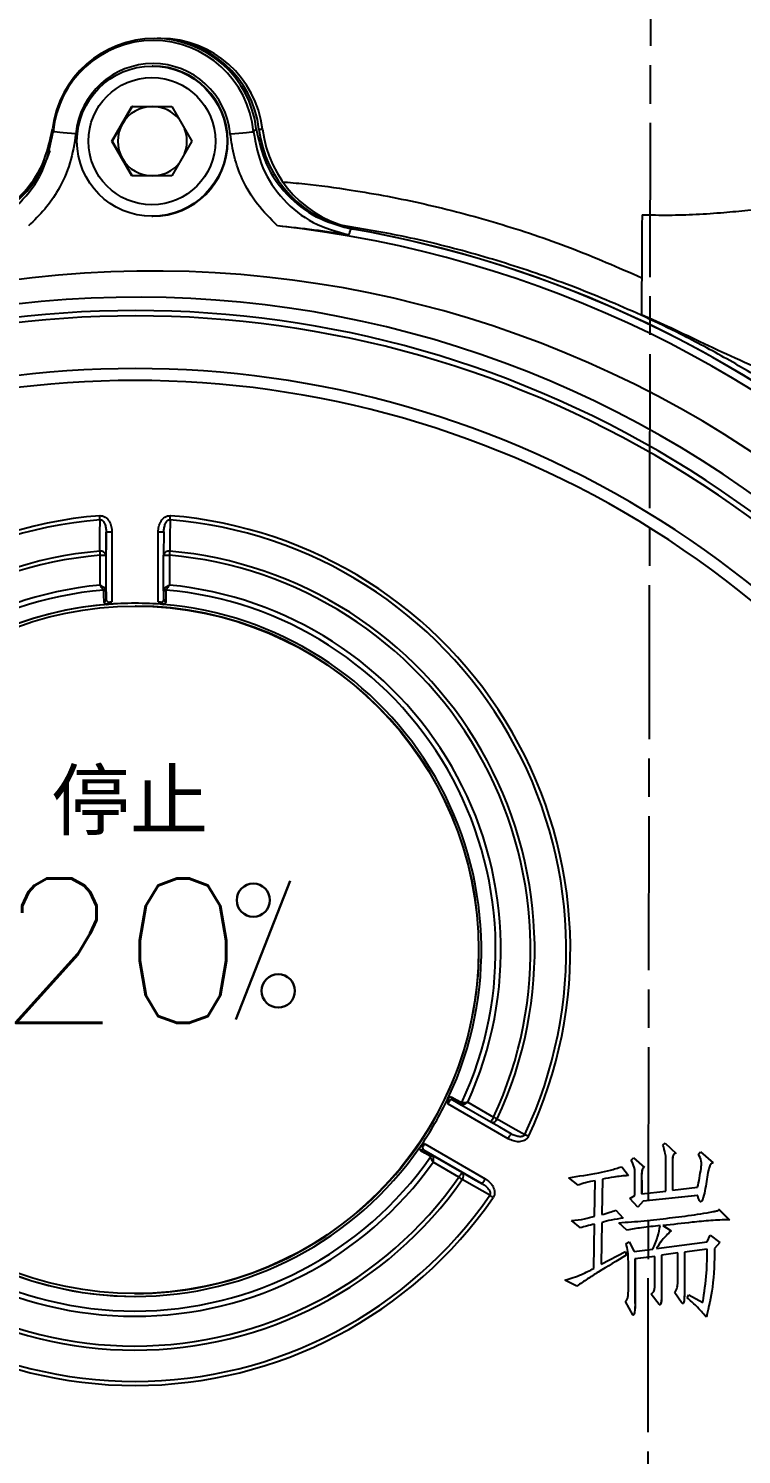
# Model space of a CAD drawing. Header units: millimetres. Extents: x 2448 to 4397, y 790 to 2168.
# Drawn here: x 2984.2 to 3039.8, y 1939.5 to 2050.6 of the extents above; entities that cross this region are included whole.
import ezdxf

# ---------------------------------------------------------------- set-up
doc = ezdxf.new("R2010")
doc.units = ezdxf.units.MM
doc.linetypes.add('AM_ISO08W050', pattern=[18, 12, -1.5, 3, -1.5])
for name, color, linetype, lineweight in [('AM_7', 4, 'AM_ISO08W050', 25), ('DIM', 4, 'Continuous', 13), ('标注', 3, 'Continuous', 13)]:
    doc.layers.add(name, color=color, linetype=linetype, lineweight=lineweight)
doc.styles.add('01', font='txt.shx')

msp = doc.modelspace()

# ---------------------------------------------------------------- linework, layer by layer
at = {"color": 7, "linetype": 'Continuous', "lineweight": 25}
for p, q in [((2994.51, 2049.857), (2994.233, 2049.858)), ((2993.902, 2047.707), (2993.839, 2047.707)), ((2990.703, 2041.857), (2992.262, 2044.557)), ((2991.518, 2043.207), (2992.298, 2044.557)), ((2992.262, 2044.557), (2995.38, 2044.557)), ((2992.298, 2044.557), (2992.262, 2044.557)), ((2992.298, 2044.557), (2993.857, 2044.557)), ((2993.857, 2044.557), (2995.38, 2044.557)), ((2995.38, 2044.557), (2996.938, 2041.857)), ((2990.739, 2041.857), (2991.518, 2043.207)), ((2992.262, 2039.157), (2990.703, 2041.857)), ((2990.739, 2041.857), (2990.703, 2041.857)), ((2991.518, 2040.507), (2990.739, 2041.857)), ((2996.938, 2041.857), (2995.38, 2039.157)), ((3002.165, 2042.804), (3002.442, 2042.804)), ((3002.442, 2042.804), (3002.383, 2042.824)), ((2992.298, 2039.157), (2991.518, 2040.507)), ((2995.38, 2039.157), (2992.262, 2039.157)), ((2993.82, 2036.007), (2993.883, 2036.007)), ((3009.81, 2035.008), (3009.533, 2035.009)), ((2990.253, 2006.159), (2990.253, 2011.411)), ((2990.707, 2011.411), (2990.707, 2005.979)), ((2994.307, 2005.979), (2994.307, 2011.411)), ((2994.753, 2011.424), (2994.735, 2009.609)), ((2989.78, 2007.277), (2989.78, 2009.604)), ((2990.235, 2009.604), (2990.235, 2007.002)), ((2994.735, 2007.002), (2994.735, 2009.604)), ((2995.18, 2009.604), (2995.18, 2007.277)), ((2994.736, 2007.004), (2994.738, 2006.972)), ((2992.586, 2005.634), (2992.55, 2005.634)), ((2994.755, 2006.13), (2994.75, 2006.125)), ((3021.596, 1964.142), (3016.893, 1966.858)), ((3017.239, 1967.171), (3017.245, 1967.174)), ((3017.957, 1966.753), (3017.983, 1966.736)), ((3020.235, 1965.435), (3017.981, 1966.736)), ((3018.44, 1966.988), (3020.455, 1965.825)), ((3019.567, 1960.635), (3015.02, 1963.26)), ((3015.093, 1963.74), (3019.797, 1961.024)), ((3033.662, 1963.635), (3033.834, 1963.807)), ((3033.834, 1963.807), (3034.696, 1963.003)), ((3033.834, 1963.807), (3033.839, 1963.807)), ((3033.839, 1963.807), (3034.7, 1963.003)), ((3034.696, 1963.003), (3034.7, 1963.003)), ((3036.419, 1962.945), (3036.591, 1963.118)), ((3036.591, 1963.118), (3037.568, 1962.256)), ((3015.731, 1962.839), (3017.985, 1961.538)), ((3017.755, 1961.148), (3015.74, 1962.312)), ((3030.445, 1961.969), (3030.962, 1961.28)), ((3030.445, 1961.969), (3030.45, 1961.969)), ((3030.45, 1961.969), (3030.967, 1961.28)), ((3031.192, 1962.486), (3031.364, 1962.658)), ((3031.364, 1962.658), (3032.226, 1961.911)), ((3031.364, 1962.658), (3031.369, 1962.658)), ((3031.369, 1962.658), (3032.23, 1961.911)), ((3032.226, 1961.911), (3032.23, 1961.911)), ((3033.892, 1960.073), (3033.892, 1962.141)), ((3034.408, 1962.084), (3034.408, 1960.131)), ((3034.408, 1962.084), (3034.413, 1962.084)), ((3034.413, 1962.084), (3034.413, 1960.131)), ((3027.056, 1960.533), (3026.309, 1961.107)), ((3028.32, 1958.12), (3028.377, 1960.877)), ((3028.952, 1960.992), (3028.894, 1958.235)), ((3028.956, 1960.992), (3028.899, 1958.235)), ((3028.952, 1960.992), (3028.956, 1960.992)), ((3030.962, 1961.28), (3030.967, 1961.28)), ((3031.479, 1959.729), (3031.479, 1961.165)), ((3031.996, 1960.877), (3031.996, 1959.843)), ((3031.996, 1960.877), (3032, 1960.877)), ((3032, 1960.877), (3032, 1959.844)), ((3027.056, 1960.533), (3027.061, 1960.533)), ((3031.077, 1959.499), (3031.479, 1959.729)), ((3031.996, 1959.843), (3033.892, 1960.073)), ((3036.361, 1959.729), (3032.111, 1959.269)), ((3036.366, 1959.729), (3032.115, 1959.269)), ((3034.408, 1960.131), (3036.361, 1960.36)), ((3029.986, 1958.58), (3030.56, 1957.948)), ((3029.986, 1958.58), (3029.99, 1958.58)), ((3029.99, 1958.58), (3030.564, 1957.948)), ((3031.709, 1958.81), (3031.077, 1959.499)), ((3032.111, 1959.269), (3031.709, 1958.81)), ((3031.709, 1958.81), (3031.713, 1958.81)), ((3032.115, 1959.269), (3031.713, 1958.81)), ((3032.111, 1959.269), (3032.115, 1959.269)), ((3036.599, 1959.239), (3036.604, 1959.239)), ((3038.027, 1958.637), (3038.831, 1957.833)), ((3038.027, 1958.637), (3038.032, 1958.637)), ((3038.032, 1958.637), (3038.836, 1957.833)), ((3027.229, 1957.201), (3026.539, 1957.776)), ((3028.262, 1954.042), (3028.32, 1957.488)), ((3028.894, 1957.603), (3028.837, 1954.386)), ((3028.899, 1957.603), (3028.841, 1954.389)), ((3028.894, 1957.603), (3028.899, 1957.603)), ((3030.847, 1957.029), (3030.215, 1957.603)), ((3030.56, 1957.948), (3030.564, 1957.948)), ((3033.662, 1957.373), (3034.294, 1956.971)), ((3033.662, 1957.373), (3033.666, 1957.373)), ((3033.666, 1957.373), (3034.298, 1956.971)), ((3038.831, 1957.833), (3038.836, 1957.833)), ((3027.229, 1957.201), (3027.233, 1957.201)), ((3030.847, 1957.029), (3030.852, 1957.029)), ((3034.294, 1956.971), (3034.298, 1956.971)), ((3037.108, 1956.11), (3037.338, 1956.627)), ((3037.338, 1956.627), (3038.085, 1956.052)), ((3028.837, 1954.386), (3030.732, 1955.363)), ((3030.732, 1955.363), (3030.79, 1955.076)), ((3030.732, 1955.363), (3030.737, 1955.363)), ((3030.79, 1955.995), (3031.02, 1956.11)), ((3031.02, 1956.11), (3031.422, 1955.363)), ((3031.02, 1956.11), (3031.024, 1956.11)), ((3031.024, 1956.11), (3031.426, 1955.363)), ((3031.422, 1955.363), (3032.858, 1955.535)), ((3033.145, 1955.593), (3037.108, 1956.11)), ((3034.811, 1955.248), (3033.547, 1955.076)), ((3034.811, 1955.247), (3033.551, 1955.076)), ((3034.811, 1952.95), (3034.811, 1955.248)), ((3037.108, 1955.535), (3035.328, 1955.306)), ((3035.328, 1955.306), (3035.328, 1952.031)), ((3035.328, 1955.306), (3035.332, 1955.306)), ((3037.113, 1955.535), (3035.332, 1955.306)), ((3035.332, 1955.306), (3035.332, 1952.031)), ((3038.085, 1956.052), (3037.683, 1955.593)), ((3030.79, 1955.076), (3030.794, 1955.076)), ((3030.962, 1952.261), (3030.962, 1954.559)), ((3033.03, 1954.961), (3031.479, 1954.789)), ((3031.479, 1954.789), (3031.479, 1951.399)), ((3031.479, 1954.789), (3031.484, 1954.789)), ((3033.03, 1954.96), (3031.484, 1954.789)), ((3031.484, 1954.789), (3031.484, 1951.399)), ((3033.03, 1953.008), (3033.03, 1954.961)), ((3033.547, 1955.076), (3033.547, 1952.031)), ((3033.547, 1955.076), (3033.551, 1955.076)), ((3033.551, 1955.076), (3033.551, 1952.031)), ((3026.941, 1952.663), (3026.022, 1953.123)), ((2992.465, 1952.084), (2992.5, 1952.084)), ((3026.941, 1952.663), (3026.946, 1952.663)), ((3033.375, 1951.227), (3032.743, 1952.031)), ((3033.547, 1952.031), (3033.551, 1952.031)), ((3035.098, 1951.399), (3034.581, 1952.146)), ((3035.328, 1952.031), (3035.332, 1952.031)), ((3035.557, 1951.744), (3035.672, 1951.974)), ((3035.672, 1951.974), (3036.763, 1951.399)), ((3035.672, 1951.974), (3035.677, 1951.974)), ((3035.677, 1951.974), (3036.768, 1951.399)), ((3031.307, 1950.423), (3030.732, 1951.457)), ((3031.479, 1951.399), (3031.484, 1951.399)), ((3033.411, 1951.214), (3033.417, 1951.214)), ((3035.198, 1951.31), (3035.203, 1951.31)), ((3031.341, 1950.412), (3031.347, 1950.412)), ((3037.051, 1950.251), (3037.055, 1950.251))]:
    msp.add_line(p, q, dxfattribs=at)
at = {"color": 7, "linetype": 'Continuous', "lineweight": 25, "flags": 128}
for points in [[(2987.894, 2042.426), (2987.549, 2042.458), (2987.217, 2042.49), (2986.911, 2042.519), (2986.643, 2042.545), (2986.423, 2042.566), (2986.259, 2042.581), (2986.156, 2042.591), (2986.12, 2042.595)], [(2999.928, 2042.426), (3000.274, 2042.458), (3000.608, 2042.49), (3000.917, 2042.519), (3001.189, 2042.545), (3001.415, 2042.566), (3001.585, 2042.581), (3001.694, 2042.591), (3001.737, 2042.595)], [(3032.031, 2036.125), (3032.023, 2035.288), (3032.016, 2034.393), (3032.01, 2033.448), (3032.004, 2032.465), (3032, 2031.453), (3031.996, 2030.424), (3031.994, 2029.388), (3031.993, 2028.356)], [(2989.754, 2009.921), (2989.769, 2011.291), (2989.78, 2012.366)], [(2995.232, 2012.366), (2995.219, 2010.997), (2995.209, 2009.921)], [(2990.253, 2011.411), (2990.243, 2010.399), (2990.235, 2009.604)], [(2990.707, 2011.411), (2990.619, 2011.411), (2990.535, 2011.411), (2990.457, 2011.411), (2990.388, 2011.411), (2990.331, 2011.411), (2990.289, 2011.411), (2990.262, 2011.411), (2990.253, 2011.411)], [(2994.753, 2011.411), (2994.745, 2011.411), (2994.72, 2011.411), (2994.679, 2011.411), (2994.624, 2011.411), (2994.556, 2011.411), (2994.479, 2011.411), (2994.395, 2011.411), (2994.307, 2011.411)], [(2989.78, 2009.604), (2989.868, 2009.604), (2989.953, 2009.604), (2990.031, 2009.604), (2990.1, 2009.604), (2990.157, 2009.604), (2990.199, 2009.604), (2990.225, 2009.604), (2990.235, 2009.604)], [(2994.735, 2009.604), (2994.742, 2009.604), (2994.767, 2009.604), (2994.808, 2009.604), (2994.863, 2009.604), (2994.931, 2009.604), (2995.008, 2009.604), (2995.093, 2009.604), (2995.18, 2009.604)], [(2990.087, 2005.997), (2990.076, 2006.469), (2990.068, 2006.84)], [(2990.235, 2007.002), (2990.245, 2006.53), (2990.253, 2006.159)], [(2994.753, 2006.159), (2994.743, 2006.631), (2994.735, 2007.002)], [(2994.9, 2006.84), (2994.91, 2006.368), (2994.917, 2005.997)], [(3017.211, 1967.382), (3017.609, 1967.146), (3017.923, 1966.961)], [(3017.981, 1966.736), (3017.583, 1966.972), (3017.269, 1967.157)], [(3021.817, 1964.532), (3020.931, 1965.037), (3020.235, 1965.435)], [(3020.745, 1965.69), (3021.944, 1965.004), (3022.886, 1964.466)], [(3015.507, 1962.776), (3015.108, 1963.013), (3014.795, 1963.198)], [(3015.02, 1963.26), (3015.418, 1963.024), (3015.731, 1962.839)], [(3017.985, 1961.538), (3018.871, 1961.032), (3019.567, 1960.635)], [(3020.16, 1959.745), (3018.96, 1960.428), (3018.017, 1960.966)]]:
    msp.add_lwpolyline(points, dxfattribs=at)
at = {"color": 7, "linetype": 'Continuous', "lineweight": 25}
for centre, radius in [((2993.83, 2041.857), 5.85), ((2993.821, 2041.857), 4.95), ((2992.506, 1978.859), 26.775)]:
    msp.add_circle(centre, radius, dxfattribs=at)
for centre, radius, start, end in [((2994.018, 2041.857), 8.001, 6.9144, 173.08562), ((2993.929, 2041.857), 7.843, 5.40028, 174.59974), ((2994.22, 2041.857), 8.001, 6.80291, 89.90788), ((2994.498, 2041.856), 8.001, 6.80291, 89.90788), ((2993.911, 2041.857), 6.044, 5.40013, 174.59988), ((2993.892, 2041.857), 5.85, 269.91095, 89.90683), ((2993.857, 2041.857), 2.7, 90.00054, 150.00192), ((2993.857, 2041.857), 2.7, 38.6819, 89.99958), ((2993.857, 2041.857), 2.7, 150.00138, 209.99862), ((2993.856, 2041.857), 2.7, 338.69267, 21.31532), ((3011.102, 2043.871), 9, 186.80338, 259.96074), ((3011.379, 2043.87), 9, 186.80338, 259.96074), ((2977.348, 2043.943), 9, 279.79389, 341.79081), ((2993.857, 2041.857), 2.7, 209.99808, 269.99947), ((2993.857, 2041.857), 2.7, 270.00031, 321.31024), ((2993.909, 1947.359), 88.439, 6.30217, 83.69501), ((2994.018, 1947.363), 89.001, 49.09654, 80.0848), ((2994.016, 1947.359), 89.012, 9.79137, 79.96082), ((2993.911, 1947.36), 84.364, 293.02811, 288.34387), ((2992.753, 1947.361), 82.329, 297.52493, 286.50961), ((2992.559, 1947.361), 81.303, 353.64683, 186.35318), ((2992.55, 1947.362), 80.884, 353.64681, 186.3532), ((2992.511, 1947.361), 76.784, 353.328, 186.67202), ((2992.507, 1947.361), 75.854, 353.328, 186.67202), ((2992.509, 1978.859), 33.936, 94.65301, 205.34943), ((2992.507, 1978.859), 33.618, 94.6531, 205.34935), ((2955.854, 2009.906), 34.015, 4.1475, 4.6833), ((2961.293, 2015.427), 34.076, 354.84693, 355.38214), ((2992.504, 1978.859), 33.618, 334.65045, 85.3471), ((2992.506, 1978.859), 33.936, 334.65055, 85.347), ((2992.483, 1978.859), 31.182, 95.02094, 204.9815), ((2992.482, 1978.859), 30.864, 95.02103, 204.98142), ((2989.83, 2009.513), 0.415, 12.71055, 100.51621), ((3023.679, 2012.601), 34.031, 184.51577, 185.05131), ((2995.133, 2009.522), 0.406, 79.11226, 168.35959), ((3029.148, 2006.641), 34.097, 174.4792, 175.01409), ((2992.479, 1978.859), 30.864, 335.01857, 84.97898), ((2992.48, 1978.859), 31.182, 335.01867, 84.97888), ((2992.482, 1978.859), 28.546, 95.42972, 204.57273), ((2992.484, 1978.859), 28.138, 94.97932, 205.02313), ((2989.988, 2007.09), 0.206, 285.22183, 349.75803), ((2990.064, 2007.011), 0.172, 271.53313, 357.01054), ((2994.904, 2007.009), 0.17, 182.38247, 268.55209), ((2994.977, 2007.089), 0.205, 189.96519, 255.05495), ((2992.482, 1978.859), 28.138, 334.97686, 85.02069), ((2992.479, 1978.859), 28.546, 335.42726, 84.57029), ((2992.508, 1978.859), 27, 94.73156, 205.27089), ((2992.535, 1978.859), 27, 90.00224, 269.90665), ((2990.082, 2006.168), 0.171, 271.66036, 357.01787), ((2992.507, 1978.862), 26.997, 85.27054, 94.72947), ((2992.542, 1978.86), 26.774, 359.9984, 89.90766), ((2992.506, 1978.859), 27, 334.7291, 85.26845), ((2994.922, 2006.167), 0.17, 182.37472, 268.4239), ((2992.542, 1978.858), 26.774, 269.91033, 0.00139), ((2992.505, 1978.859), 27, 325.27211, 334.73034), ((3017.361, 1967.301), 0.17, 151.71336, 237.58317), ((3018.073, 1966.88), 0.17, 151.58505, 237.57583), ((3018.176, 1966.904), 0.205, 164.90321, 230.0722), ((3031.508, 1959.313), 12.828, 149.49708, 151.49722), ((3020.359, 1965.824), 0.408, 252.2435, 340.92493), ((3054.911, 2039.731), 81.544, 245.00435, 245.22876), ((3010.544, 1970.653), 12.828, 329.49708, 331.49722), ((2988.721, 1891.653), 80.429, 64.63612, 64.86363), ((2992.507, 1978.857), 26.998, 214.72711, 325.2729), ((3014.941, 1963.108), 0.171, 62.71589, 148.24854), ((2992.48, 1978.857), 28.544, 215.42535, 324.57466), ((2992.483, 1978.857), 28.136, 214.97494, 325.02507), ((3015.653, 1962.687), 0.171, 62.72302, 148.37638), ((3015.683, 1962.584), 0.205, 70.06286, 134.96131), ((2992.482, 1978.857), 31.179, 215.01663, 324.98338), ((2992.48, 1978.857), 30.861, 215.01665, 324.98336), ((3029.333, 1954.593), 13.305, 148.53637, 150.48401), ((3052.133, 2010.175), 59.879, 234.96175, 235.26723), ((3017.704, 1961.235), 0.413, 319.26681, 47.21958), ((3008.219, 1967.579), 13.305, 328.53637, 330.48401), ((2992.507, 1978.856), 33.934, 214.64857, 325.35145), ((2992.506, 1978.857), 33.616, 214.64859, 325.35142), ((2986.042, 1909.856), 60.439, 55.32996, 55.63262)]:
    msp.add_arc(centre, radius, start, end, dxfattribs=at)
for points, knots in [([(2978.694, 2035.034), (2979.623, 2035.287), (2981.478, 2035.793), (2983.768, 2037.609), (2985.462, 2039.994), (2985.871, 2041.877), (2986.076, 2042.82)], [0, 0, 0, 0, 0.2500466, 0.4994486, 0.7493959, 1, 1, 1, 1]), ([(2978.711, 2034.569), (2979.658, 2034.83), (2981.553, 2035.351), (2983.877, 2037.231), (2985.566, 2039.698), (2985.936, 2041.629), (2986.12, 2042.595)], [0, 0, 0, 0, 0.24969289, 0.49994, 0.7499529, 1, 1, 1, 1]), ([(2987.894, 2042.426), (2987.774, 2041.661), (2987.533, 2040.136), (2986.631, 2038.169), (2985.52, 2036.521), (2984.642, 2035.683), (2984.201, 2035.263)], [0, 0, 0, 0, 0.2806316, 0.559596, 0.7791291, 1, 1, 1, 1]), ([(2986.076, 2042.82), (2986.084, 2042.778), (2986.098, 2042.702), (2986.113, 2042.628), (2986.12, 2042.595)], [0, 0, 0, 0, 0.56, 1, 1, 1, 1]), ([(3003.621, 2035.263), (3003.068, 2035.805), (3001.965, 2036.885), (3000.886, 2038.761), (3000.188, 2040.622), (3000.015, 2041.823), (2999.928, 2042.426)], [0, 0, 0, 0, 0.2806173, 0.559574, 0.7791194, 1, 1, 1, 1]), ([(3001.737, 2042.595), (3001.779, 2042.637), (3001.855, 2042.711), (3001.929, 2042.787), (3001.961, 2042.82)], [0, 0, 0, 0, 0.56, 1, 1, 1, 1]), ([(3001.737, 2042.595), (3001.922, 2041.629), (3002.291, 2039.698), (3003.979, 2037.231), (3006.303, 2035.351), (3008.198, 2034.83), (3009.145, 2034.569)], [0, 0, 0, 0, 0.2500471, 0.50006, 0.7503071, 1, 1, 1, 1]), ([(3001.961, 2042.82), (3002.165, 2041.879), (3002.572, 2039.999), (3004.263, 2037.616), (3006.553, 2035.797), (3008.412, 2035.289), (3009.343, 2035.034)], [0, 0, 0, 0, 0.2500652, 0.4994456, 0.7493864, 1, 1, 1, 1]), ([(3003.95, 2038.691), (3004.541, 2038.642), (3006.308, 2038.497), (3010.005, 2037.987), (3015.032, 2037.045), (3020.769, 2035.531), (3026.471, 2033.632), (3030.168, 2032.022), (3032.02, 2031.216)], [0, 0, 0, 0, 0.0657032, 0.1964248, 0.3986109, 0.5992351, 0.7993462, 1, 1, 1, 1]), ([(3032.031, 2036.125), (3032.723, 2036.112), (3034.126, 2036.086), (3036.257, 2036.153), (3038.317, 2036.286), (3040.36, 2036.488), (3042.441, 2036.742), (3044.678, 2037.06), (3047.202, 2037.456), (3049.702, 2037.862), (3052.25, 2038.266), (3054.525, 2038.595), (3057.104, 2038.922), (3059.75, 2039.146), (3061.896, 2039.276), (3062.976, 2039.216), (3063.18, 2039.205)], [0, 0, 0, 0, 0.0638315, 0.1292994, 0.1964949, 0.2545097, 0.3194483, 0.3913377, 0.4654759, 0.5595999, 0.6315423, 0.7127105, 0.7823938, 0.8866865, 0.9785226, 1, 1, 1, 1]), ([(3009.145, 2034.569), (3008.267, 2034.693), (3006.518, 2034.938), (3004.584, 2035.155), (3003.621, 2035.263)], [0, 0, 0, 0, 0.5024427, 1, 1, 1, 1]), ([(3061.618, 2006.378), (3060.819, 2007.255), (3059.253, 2008.975), (3056.808, 2011.406), (3054.366, 2013.668), (3051.932, 2015.762), (3049.138, 2018), (3045.948, 2020.342), (3042.329, 2022.736), (3038.697, 2024.897), (3034.473, 2027.151), (3029.623, 2029.395), (3024.14, 2031.503), (3018.699, 2033.193), (3013.474, 2034.487), (3010.126, 2035.048), (3008.535, 2035.315)], [0, 0, 0, 0, 0.0594736, 0.1166448, 0.1715352, 0.224169, 0.2745739, 0.346546, 0.4161808, 0.4835996, 0.548936, 0.644489, 0.7375495, 0.8287049, 0.91858, 1, 1, 1, 1]), ([(3008.99, 2035.157), (3009.226, 2035.115), (3009.728, 2035.028), (3009.781, 2035.015), (3009.81, 2035.008)], [0, 0, 0, 0, 0.4683173, 1, 1, 1, 1]), ([(3009.343, 2035.034), (3009.307, 2034.947), (3009.242, 2034.792), (3009.175, 2034.637), (3009.145, 2034.569)], [0, 0, 0, 0, 0.56, 1, 1, 1, 1]), ([(3031.993, 2028.356), (3032.768, 2028.007), (3034.406, 2027.271), (3036.951, 2026.063), (3039.7, 2024.769), (3042.355, 2023.617), (3044.895, 2022.692), (3046.53, 2022.343), (3047.358, 2022.165)], [0, 0, 0, 0, 0.1499789, 0.3168141, 0.5005412, 0.6961262, 0.8460515, 1, 1, 1, 1]), ([(2989.756, 2012.684), (2989.83, 2012.682), (2989.979, 2012.679), (2990.251, 2012.548), (2990.504, 2012.267), (2990.676, 2011.853), (2990.697, 2011.558), (2990.707, 2011.411)], [0, 0, 0, 0, 0.1253862, 0.2510607, 0.5003133, 0.7501156, 1, 1, 1, 1]), ([(2989.78, 2012.366), (2989.799, 2012.367), (2989.837, 2012.369), (2989.913, 2012.346), (2990, 2012.282), (2990.081, 2012.174), (2990.171, 2011.994), (2990.239, 2011.736), (2990.248, 2011.521), (2990.253, 2011.411)], [0, 0, 0, 0, 0.0469095, 0.0936327, 0.1947106, 0.3110168, 0.4391204, 0.7135016, 1, 1, 1, 1]), ([(2994.307, 2011.411), (2994.317, 2011.558), (2994.338, 2011.853), (2994.511, 2012.268), (2994.763, 2012.548), (2995.035, 2012.679), (2995.184, 2012.682), (2995.259, 2012.684)], [0, 0, 0, 0, 0.2502314, 0.5000296, 0.7491734, 0.874662, 1, 1, 1, 1]), ([(2994.782, 2011.744), (2994.805, 2011.846), (2994.838, 2011.996), (2994.929, 2012.174), (2995.012, 2012.283), (2995.098, 2012.346), (2995.175, 2012.369), (2995.213, 2012.367), (2995.232, 2012.366)], [0, 0, 0, 0, 0.3805855, 0.5613889, 0.725491, 0.8680609, 0.9339231, 1, 1, 1, 1]), ([(2994.753, 2011.411), (2994.752, 2011.522), (2994.751, 2011.635), (2994.782, 2011.743), (2994.782, 2011.744)], [0, 0, 0, 0, 0.9834187, 1, 1, 1, 1]), ([(2989.78, 2007.277), (2989.829, 2007.251), (2989.911, 2007.206), (2990.027, 2007.142), (2990.124, 2007.09), (2990.17, 2007.065), (2990.191, 2007.053)], [0, 0, 0, 0, 0.2946467, 0.5012456, 0.7664226, 1, 1, 1, 1]), ([(2990.042, 2006.891), (2990.028, 2006.911), (2989.999, 2006.953), (2989.938, 2007.044), (2989.863, 2007.153), (2989.811, 2007.231), (2989.78, 2007.277)], [0, 0, 0, 0, 0.2332838, 0.4987609, 0.703468, 1, 1, 1, 1]), ([(2990.068, 2006.84), (2990.067, 2006.85), (2990.064, 2006.868), (2990.049, 2006.884), (2990.042, 2006.891)], [0, 0, 0, 0, 0.5593038, 1, 1, 1, 1]), ([(2990.191, 2007.053), (2990.202, 2007.046), (2990.228, 2007.03), (2990.232, 2007.012), (2990.235, 2007.002)], [0, 0, 0, 0, 0.4553313, 1, 1, 1, 1]), ([(2994.735, 2007.002), (2994.736, 2007.012), (2994.74, 2007.03), (2994.764, 2007.046), (2994.775, 2007.053)], [0, 0, 0, 0, 0.5446687, 1, 1, 1, 1]), ([(2994.775, 2007.053), (2994.796, 2007.065), (2994.839, 2007.09), (2994.935, 2007.142), (2995.05, 2007.206), (2995.132, 2007.251), (2995.18, 2007.277)], [0, 0, 0, 0, 0.2335598, 0.4987543, 0.7053199, 1, 1, 1, 1]), ([(2994.924, 2006.891), (2994.916, 2006.882), (2994.902, 2006.866), (2994.901, 2006.848), (2994.9, 2006.84)], [0, 0, 0, 0, 0.55918828, 1, 1, 1, 1]), ([(2995.18, 2007.277), (2995.149, 2007.231), (2995.098, 2007.153), (2995.024, 2007.044), (2994.964, 2006.953), (2994.937, 2006.911), (2994.924, 2006.891)], [0, 0, 0, 0, 0.2964987, 0.501239, 0.7666988, 1, 1, 1, 1]), ([(2990.343, 2005.782), (2990.305, 2005.794), (2990.228, 2005.819), (2990.149, 2005.871), (2990.097, 2005.931), (2990.09, 2005.975), (2990.087, 2005.997)], [0, 0, 0, 0, 0.2466328, 0.5004014, 0.7469414, 1, 1, 1, 1]), ([(2990.253, 2006.159), (2990.261, 2006.119), (2990.274, 2006.056), (2990.346, 2005.988), (2990.398, 2005.962), (2990.423, 2005.95)], [0, 0, 0, 0, 0.4990701, 0.7628027, 1, 1, 1, 1]), ([(2990.281, 2005.767), (2990.318, 2005.773), (2990.397, 2005.787), (2990.543, 2005.859), (2990.642, 2005.932), (2990.707, 2005.979)], [0, 0, 0, 0, 0.2307502, 0.499775, 1, 1, 1, 1]), ([(2990.281, 2005.767), (2990.294, 2005.768), (2990.312, 2005.77), (2990.333, 2005.777), (2990.34, 2005.78), (2990.343, 2005.782)], [0, 0, 0, 0, 0.5590981, 0.7786873, 1, 1, 1, 1]), ([(2990.423, 2005.95), (2990.423, 2005.944), (2990.421, 2005.928), (2990.415, 2005.893), (2990.4, 2005.849), (2990.374, 2005.807), (2990.354, 2005.79), (2990.343, 2005.782)], [0, 0, 0, 0, 0.079312, 0.2297463, 0.5053173, 0.7488094, 1, 1, 1, 1]), ([(2994.307, 2005.979), (2994.34, 2005.956), (2994.404, 2005.908), (2994.508, 2005.841), (2994.617, 2005.787), (2994.697, 2005.773), (2994.733, 2005.767)], [0, 0, 0, 0, 0.2502989, 0.5003561, 0.7702956, 1, 1, 1, 1]), ([(2994.589, 2005.95), (2994.613, 2005.962), (2994.665, 2005.988), (2994.735, 2006.056), (2994.746, 2006.119), (2994.753, 2006.159)], [0, 0, 0, 0, 0.2371779, 0.5009298, 1, 1, 1, 1]), ([(2994.589, 2005.95), (2994.592, 2005.93), (2994.596, 2005.894), (2994.614, 2005.846), (2994.639, 2005.807), (2994.66, 2005.79), (2994.671, 2005.782)], [0, 0, 0, 0, 0.2846567, 0.5003173, 0.7484157, 1, 1, 1, 1]), ([(2994.917, 2005.997), (2994.915, 2005.975), (2994.91, 2005.931), (2994.86, 2005.871), (2994.784, 2005.819), (2994.708, 2005.794), (2994.671, 2005.782)], [0, 0, 0, 0, 0.2530046, 0.4995959, 0.7533172, 1, 1, 1, 1]), ([(2994.671, 2005.782), (2994.674, 2005.78), (2994.681, 2005.776), (2994.702, 2005.77), (2994.72, 2005.768), (2994.733, 2005.767)], [0, 0, 0, 0, 0.2172611, 0.4477367, 1, 1, 1, 1]), ([(3016.922, 1967.333), (3016.909, 1967.298), (3016.881, 1967.222), (3016.871, 1967.06), (3016.884, 1966.937), (3016.893, 1966.858)], [0, 0, 0, 0, 0.2307502, 0.499775, 1, 1, 1, 1]), ([(3016.904, 1967.271), (3016.933, 1967.298), (3016.992, 1967.352), (3017.075, 1967.393), (3017.151, 1967.407), (3017.19, 1967.39), (3017.211, 1967.382)], [0, 0, 0, 0, 0.2466328, 0.5004014, 0.7469414, 1, 1, 1, 1]), ([(3016.922, 1967.333), (3016.917, 1967.321), (3016.91, 1967.304), (3016.904, 1967.283), (3016.904, 1967.275), (3016.904, 1967.271)], [0, 0, 0, 0, 0.5590981, 0.7786873, 1, 1, 1, 1]), ([(3017.008, 1967.117), (3017.003, 1967.121), (3016.99, 1967.13), (3016.962, 1967.153), (3016.932, 1967.188), (3016.909, 1967.232), (3016.905, 1967.258), (3016.904, 1967.271)], [0, 0, 0, 0, 0.079312, 0.2297463, 0.5053173, 0.7488094, 1, 1, 1, 1]), ([(3017.269, 1967.157), (3017.231, 1967.171), (3017.172, 1967.192), (3017.079, 1967.165), (3017.031, 1967.133), (3017.008, 1967.117)], [0, 0, 0, 0, 0.4990701, 0.7628027, 1, 1, 1, 1]), ([(3017.923, 1966.961), (3017.932, 1966.957), (3017.948, 1966.95), (3017.969, 1966.955), (3017.978, 1966.957)], [0, 0, 0, 0, 0.5593038, 1, 1, 1, 1]), ([(3017.978, 1966.957), (3018.002, 1966.959), (3018.052, 1966.962), (3018.16, 1966.969), (3018.291, 1966.979), (3018.384, 1966.985), (3018.44, 1966.988)], [0, 0, 0, 0, 0.2332838, 0.4987609, 0.703468, 1, 1, 1, 1]), ([(3018.045, 1966.747), (3018.033, 1966.741), (3018.007, 1966.727), (3017.99, 1966.733), (3017.981, 1966.736)], [0, 0, 0, 0, 0.45533127, 1, 1, 1, 1]), ([(3018.44, 1966.988), (3018.393, 1966.96), (3018.313, 1966.911), (3018.2, 1966.843), (3018.108, 1966.786), (3018.065, 1966.759), (3018.045, 1966.747)], [0, 0, 0, 0, 0.2946467, 0.5012456, 0.7664226, 1, 1, 1, 1]), ([(3023.174, 1964.33), (3023.136, 1964.266), (3023.058, 1964.138), (3022.809, 1963.968), (3022.44, 1963.89), (3021.995, 1963.948), (3021.729, 1964.077), (3021.596, 1964.142)], [0, 0, 0, 0, 0.1253862, 0.2510607, 0.5003133, 0.7501156, 1, 1, 1, 1]), ([(3022.118, 1964.39), (3022.118, 1964.39), (3022.01, 1964.418), (3021.913, 1964.475), (3021.817, 1964.532)], [0, 0, 0, 0, 0.008253, 1, 1, 1, 1]), ([(3022.886, 1964.466), (3022.877, 1964.449), (3022.859, 1964.415), (3022.801, 1964.361), (3022.703, 1964.318), (3022.568, 1964.301), (3022.366, 1964.312), (3022.219, 1964.358), (3022.118, 1964.39)], [0, 0, 0, 0, 0.06596596, 0.13166983, 0.2738094, 0.43736343, 0.61750757, 1, 1, 1, 1]), ([(3015.093, 1963.74), (3015.056, 1963.724), (3014.983, 1963.691), (3014.873, 1963.635), (3014.771, 1963.567), (3014.72, 1963.506), (3014.696, 1963.477)], [0, 0, 0, 0, 0.2502989, 0.5003561, 0.7702956, 1, 1, 1, 1]), ([(3014.74, 1963.524), (3014.737, 1963.522), (3014.73, 1963.517), (3014.715, 1963.502), (3014.704, 1963.488), (3014.696, 1963.477)], [0, 0, 0, 0, 0.2172611, 0.4477367, 1, 1, 1, 1]), ([(3014.795, 1963.198), (3014.778, 1963.212), (3014.744, 1963.239), (3014.719, 1963.313), (3014.714, 1963.406), (3014.731, 1963.485), (3014.74, 1963.524)], [0, 0, 0, 0, 0.2530046, 0.4995959, 0.7533172, 1, 1, 1, 1]), ([(3014.925, 1963.51), (3014.906, 1963.518), (3014.873, 1963.532), (3014.823, 1963.54), (3014.777, 1963.539), (3014.752, 1963.529), (3014.74, 1963.524)], [0, 0, 0, 0, 0.2846567, 0.5003173, 0.7484157, 1, 1, 1, 1]), ([(3014.925, 1963.51), (3014.923, 1963.482), (3014.919, 1963.424), (3014.941, 1963.328), (3014.989, 1963.287), (3015.02, 1963.26)], [0, 0, 0, 0, 0.2371779, 0.5009298, 1, 1, 1, 1]), ([(3033.892, 1962.141), (3033.893, 1962.428), (3033.895, 1962.939), (3033.733, 1963.423), (3033.662, 1963.635)], [0, 0, 0, 0, 0.5611331, 1, 1, 1, 1]), ([(3034.696, 1963.003), (3034.673, 1963.009), (3034.629, 1963.02), (3034.56, 1963.001), (3034.508, 1962.954), (3034.409, 1962.781), (3034.396, 1962.473), (3034.405, 1962.203), (3034.408, 1962.084)], [0, 0, 0, 0, 0.0629976, 0.1252087, 0.1880559, 0.2507172, 0.6694372, 1, 1, 1, 1]), ([(3034.632, 1963.014), (3034.61, 1963.01), (3034.564, 1963.002), (3034.512, 1962.954), (3034.413, 1962.782), (3034.4, 1962.472), (3034.409, 1962.203), (3034.413, 1962.084)], [0, 0, 0, 0, 0.0662598, 0.1333421, 0.2002258, 0.6471619, 1, 1, 1, 1]), ([(3036.361, 1960.36), (3036.461, 1960.842), (3036.599, 1961.513), (3036.698, 1962.419), (3036.512, 1962.77), (3036.419, 1962.945)], [0, 0, 0, 0, 0.561219, 0.7810756, 1, 1, 1, 1]), ([(3015.537, 1962.729), (3015.534, 1962.741), (3015.527, 1962.761), (3015.513, 1962.772), (3015.507, 1962.776)], [0, 0, 0, 0, 0.5591883, 1, 1, 1, 1]), ([(3015.74, 1962.312), (3015.715, 1962.362), (3015.674, 1962.445), (3015.617, 1962.564), (3015.569, 1962.662), (3015.548, 1962.708), (3015.537, 1962.729)], [0, 0, 0, 0, 0.2964987, 0.501239, 0.7666988, 1, 1, 1, 1]), ([(3015.731, 1962.839), (3015.738, 1962.832), (3015.752, 1962.82), (3015.752, 1962.79), (3015.753, 1962.777)], [0, 0, 0, 0, 0.54466873, 1, 1, 1, 1]), ([(3015.753, 1962.777), (3015.752, 1962.753), (3015.75, 1962.702), (3015.747, 1962.593), (3015.744, 1962.46), (3015.741, 1962.367), (3015.74, 1962.312)], [0, 0, 0, 0, 0.2335598, 0.4987543, 0.7053199, 1, 1, 1, 1]), ([(3026.309, 1961.107), (3027.09, 1961.226), (3028.178, 1961.392), (3029.562, 1961.674), (3030.151, 1961.871), (3030.445, 1961.969)], [0, 0, 0, 0, 0.5601633, 0.7802465, 1, 1, 1, 1]), ([(3031.479, 1961.165), (3031.48, 1961.425), (3031.481, 1961.889), (3031.28, 1962.304), (3031.192, 1962.486)], [0, 0, 0, 0, 0.5620252, 1, 1, 1, 1]), ([(3032.226, 1961.911), (3032.201, 1961.912), (3032.152, 1961.914), (3032.075, 1961.846), (3032.019, 1961.686), (3031.978, 1961.355), (3031.989, 1961.068), (3031.996, 1960.877)], [0, 0, 0, 0, 0.06234176, 0.12506213, 0.24982049, 0.49973336, 1, 1, 1, 1]), ([(3032.23, 1961.911), (3032.206, 1961.912), (3032.156, 1961.914), (3032.08, 1961.846), (3032.024, 1961.686), (3031.982, 1961.355), (3031.993, 1961.068), (3032, 1960.877)], [0, 0, 0, 0, 0.0623418, 0.1250621, 0.2498205, 0.4997334, 1, 1, 1, 1]), ([(3037.568, 1962.256), (3037.537, 1962.256), (3037.475, 1962.256), (3037.381, 1962.17), (3037.283, 1961.984), (3037.161, 1961.579), (3037.032, 1960.749), (3036.924, 1959.947), (3036.736, 1959.39), (3036.678, 1959.275), (3036.632, 1959.244), (3036.602, 1959.237), (3036.57, 1959.243), (3036.54, 1959.272), (3036.507, 1959.317), (3036.467, 1959.393), (3036.414, 1959.532), (3036.382, 1959.652), (3036.361, 1959.729)], [0, 0, 0, 0, 0.023224, 0.0467952, 0.0935072, 0.1871233, 0.3745427, 0.7493921, 0.811774, 0.8352857, 0.8473822, 0.8533041, 0.8589119, 0.8714728, 0.8843253, 0.9034899, 0.9380934, 1, 1, 1, 1]), ([(3019.797, 1961.024), (3019.919, 1960.941), (3020.164, 1960.776), (3020.437, 1960.419), (3020.553, 1960.06), (3020.53, 1959.76), (3020.459, 1959.629), (3020.423, 1959.564)], [0, 0, 0, 0, 0.2502314, 0.5000296, 0.7491734, 0.874662, 1, 1, 1, 1]), ([(3028.377, 1960.877), (3028.125, 1960.834), (3027.675, 1960.756), (3027.245, 1960.601), (3027.056, 1960.533)], [0, 0, 0, 0, 0.5603877, 1, 1, 1, 1]), ([(3030.962, 1961.28), (3030.584, 1961.248), (3029.908, 1961.191), (3029.244, 1961.053), (3028.952, 1960.992)], [0, 0, 0, 0, 0.5597665, 1, 1, 1, 1]), ([(3030.967, 1961.28), (3030.588, 1961.248), (3029.912, 1961.191), (3029.248, 1961.053), (3028.956, 1960.992)], [0, 0, 0, 0, 0.5597665, 1, 1, 1, 1]), ([(3019.567, 1960.635), (3019.66, 1960.575), (3019.842, 1960.46), (3020.032, 1960.27), (3020.144, 1960.102), (3020.197, 1959.977), (3020.208, 1959.87), (3020.191, 1959.793), (3020.17, 1959.761), (3020.16, 1959.745)], [0, 0, 0, 0, 0.2865456, 0.5610687, 0.6891901, 0.8054766, 0.906505, 0.9531764, 1, 1, 1, 1]), ([(3028.894, 1958.235), (3029.1, 1958.294), (3029.467, 1958.399), (3029.827, 1958.524), (3029.986, 1958.58)], [0, 0, 0, 0, 0.560026, 1, 1, 1, 1]), ([(3030.215, 1957.603), (3030.874, 1957.645), (3032.191, 1957.728), (3034.156, 1957.973), (3035.794, 1958.172), (3036.935, 1958.344), (3037.505, 1958.445), (3037.783, 1958.513), (3037.925, 1958.55), (3037.987, 1958.585), (3038.023, 1958.601), (3038.03, 1958.622), (3038.028, 1958.632), (3038.027, 1958.637)], [0, 0, 0, 0, 0.2499294, 0.4999341, 0.74994, 0.8749399, 0.9374388, 0.9686585, 0.9843163, 0.9920985, 0.9961699, 0.9979662, 1, 1, 1, 1]), ([(3026.539, 1957.776), (3026.878, 1957.807), (3027.484, 1957.862), (3028.064, 1958.041), (3028.32, 1958.12)], [0, 0, 0, 0, 0.5596138, 1, 1, 1, 1]), ([(3028.32, 1957.488), (3028.113, 1957.445), (3027.745, 1957.367), (3027.386, 1957.252), (3027.229, 1957.201)], [0, 0, 0, 0, 0.5601096, 1, 1, 1, 1]), ([(3030.56, 1957.948), (3030.243, 1957.912), (3029.677, 1957.849), (3029.134, 1957.678), (3028.894, 1957.603)], [0, 0, 0, 0, 0.5595342, 1, 1, 1, 1]), ([(3030.564, 1957.948), (3030.248, 1957.912), (3029.681, 1957.849), (3029.138, 1957.678), (3028.899, 1957.603)], [0, 0, 0, 0, 0.5595342, 1, 1, 1, 1]), ([(3033.432, 1957.373), (3032.947, 1957.325), (3032.082, 1957.24), (3031.224, 1957.093), (3030.847, 1957.029)], [0, 0, 0, 0, 0.5601155, 1, 1, 1, 1]), ([(3032.858, 1955.535), (3033.005, 1955.867), (3033.268, 1956.458), (3033.382, 1957.094), (3033.432, 1957.373)], [0, 0, 0, 0, 0.5607786, 1, 1, 1, 1]), ([(3038.831, 1957.833), (3038.347, 1957.818), (3037.378, 1957.789), (3035.656, 1957.605), (3034.418, 1957.461), (3033.662, 1957.373)], [0, 0, 0, 0, 0.27986907, 0.55991808, 1, 1, 1, 1]), ([(3034.294, 1956.971), (3034.049, 1956.739), (3033.612, 1956.324), (3033.288, 1955.817), (3033.145, 1955.593)], [0, 0, 0, 0, 0.5587221, 1, 1, 1, 1]), ([(3034.298, 1956.971), (3034.054, 1956.739), (3033.617, 1956.324), (3033.292, 1955.817), (3033.149, 1955.593)], [0, 0, 0, 0, 0.5587221, 1, 1, 1, 1]), ([(3030.962, 1954.559), (3030.958, 1954.83), (3030.95, 1955.316), (3030.839, 1955.787), (3030.79, 1955.995)], [0, 0, 0, 0, 0.5600689, 1, 1, 1, 1]), ([(3036.763, 1951.399), (3036.883, 1952.167), (3037.096, 1953.538), (3037.104, 1954.925), (3037.108, 1955.535)], [0, 0, 0, 0, 0.5597856, 1, 1, 1, 1]), ([(3037.683, 1955.593), (3037.664, 1954.582), (3037.63, 1952.779), (3037.228, 1951.022), (3037.051, 1950.251)], [0, 0, 0, 0, 0.5605813, 1, 1, 1, 1]), ([(3026.022, 1953.123), (3026.455, 1953.259), (3027.228, 1953.502), (3027.946, 1953.877), (3028.262, 1954.042)], [0, 0, 0, 0, 0.5594679, 1, 1, 1, 1]), ([(3030.79, 1955.076), (3030.065, 1954.636), (3029.055, 1954.024), (3027.764, 1953.231), (3027.215, 1952.853), (3026.941, 1952.663)], [0, 0, 0, 0, 0.56007471, 0.78010126, 1, 1, 1, 1]), ([(3032.743, 1952.031), (3032.815, 1952.101), (3032.959, 1952.241), (3033.045, 1952.598), (3033.036, 1952.852), (3033.03, 1953.008)], [0, 0, 0, 0, 0.2784397, 0.5588023, 1, 1, 1, 1]), ([(3034.581, 1952.146), (3034.662, 1952.285), (3034.807, 1952.535), (3034.809, 1952.823), (3034.811, 1952.95)], [0, 0, 0, 0, 0.5572979, 1, 1, 1, 1]), ([(3030.732, 1951.457), (3030.785, 1951.518), (3030.891, 1951.642), (3030.95, 1951.93), (3030.958, 1952.135), (3030.962, 1952.261)], [0, 0, 0, 0, 0.278373, 0.5588386, 1, 1, 1, 1]), ([(3033.547, 1952.031), (3033.549, 1951.808), (3033.551, 1951.547), (3033.482, 1951.281), (3033.452, 1951.234), (3033.43, 1951.215), (3033.4, 1951.213), (3033.383, 1951.222), (3033.375, 1951.227)], [0, 0, 0, 0, 0.7490145, 0.8739827, 0.905501, 0.9378604, 0.9674823, 1, 1, 1, 1]), ([(3033.551, 1952.031), (3033.553, 1951.808), (3033.556, 1951.547), (3033.487, 1951.281), (3033.456, 1951.234), (3033.434, 1951.215), (3033.404, 1951.213), (3033.388, 1951.222), (3033.379, 1951.227)], [0, 0, 0, 0, 0.7490145, 0.8739827, 0.905501, 0.9378604, 0.9674823, 1, 1, 1, 1]), ([(3035.328, 1952.031), (3035.324, 1951.906), (3035.319, 1951.684), (3035.302, 1951.444), (3035.25, 1951.338), (3035.232, 1951.321), (3035.215, 1951.313), (3035.201, 1951.309), (3035.187, 1951.311), (3035.143, 1951.329), (3035.119, 1951.367), (3035.098, 1951.399)], [0, 0, 0, 0, 0.4196075, 0.7488334, 0.7801926, 0.8119363, 0.8280906, 0.8437185, 0.8589301, 0.8745408, 1, 1, 1, 1]), ([(3035.332, 1952.031), (3035.329, 1951.906), (3035.323, 1951.684), (3035.307, 1951.444), (3035.255, 1951.338), (3035.237, 1951.321), (3035.22, 1951.313), (3035.209, 1951.31), (3035.204, 1951.31), (3035.203, 1951.31)], [0, 0, 0, 0, 0.4956619, 0.8845605, 0.9216036, 0.959101, 0.9781832, 0.9966437, 1, 1, 1, 1]), ([(3031.479, 1951.399), (3031.483, 1951.134), (3031.488, 1950.831), (3031.418, 1950.523), (3031.395, 1950.46), (3031.376, 1950.43), (3031.355, 1950.413), (3031.332, 1950.41), (3031.317, 1950.418), (3031.307, 1950.423)], [0, 0, 0, 0, 0.7488716, 0.8537444, 0.8945017, 0.9377606, 0.9533379, 0.9676806, 1, 1, 1, 1]), ([(3031.484, 1951.399), (3031.488, 1951.134), (3031.492, 1950.831), (3031.422, 1950.523), (3031.4, 1950.46), (3031.38, 1950.43), (3031.359, 1950.413), (3031.337, 1950.41), (3031.322, 1950.418), (3031.311, 1950.423)], [0, 0, 0, 0, 0.7488716, 0.8537444, 0.8945017, 0.9377606, 0.9533379, 0.9676806, 1, 1, 1, 1]), ([(3037.051, 1950.251), (3036.787, 1950.545), (3036.317, 1951.071), (3035.789, 1951.538), (3035.557, 1951.744)], [0, 0, 0, 0, 0.5599205, 1, 1, 1, 1])]:
    msp.add_open_spline(points, degree=3, knots=knots, dxfattribs=at)
for points in [[(2990.423, 2005.95), (2990.466, 2005.955), (2990.553, 2005.965), (2990.656, 2005.974), (2990.707, 2005.979)], [(2994.307, 2005.979), (2994.358, 2005.974), (2994.461, 2005.965), (2994.546, 2005.955), (2994.589, 2005.95)], [(3017.008, 1967.117), (3016.991, 1967.078), (3016.957, 1966.999), (3016.914, 1966.905), (3016.893, 1966.858)], [(3015.093, 1963.74), (3015.063, 1963.698), (3015.003, 1963.614), (3014.951, 1963.544), (3014.925, 1963.51)]]:
    msp.add_open_spline(points, degree=3, dxfattribs=at)
at = {"layer": 'AM_7'}
msp.add_line((3031.501, 1419.277), (3032.862, 2133.405), dxfattribs=at)
at = {"layer": 'DIM', "lineweight": 30}
msp.add_line((3004.591, 1984.248), (3000.372, 1973.423), dxfattribs=at)
for centre in [(3001.727, 1982.729), (3003.671, 1975.657)]:
    msp.add_circle(centre, 1.297, dxfattribs=at)

# ---------------------------------------------------------------- texts
at = {"layer": '标注', "attachment_point": 1, "style": '01'}
for s, insert, char_height, width in [('停止', (2985.955, 1992.773), 4.5, 32.86896), ('20', (2981.78, 1984.42), 11.25, 53.65123)]:
    msp.add_mtext(s, dxfattribs=dict(at, insert=insert, char_height=char_height, width=width))

doc.saveas('drawing.dxf')
